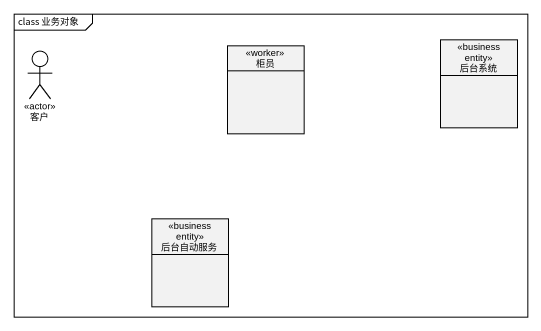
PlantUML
@startuml
mainframe class 业务对象
allowmixing
hide circle
hide empty members
class 柜员 <<worker>>
class 后台系统 <<business entity>>
actor 客户 <<actor>>
class 后台自动服务 <<business entity>>
@enduml
